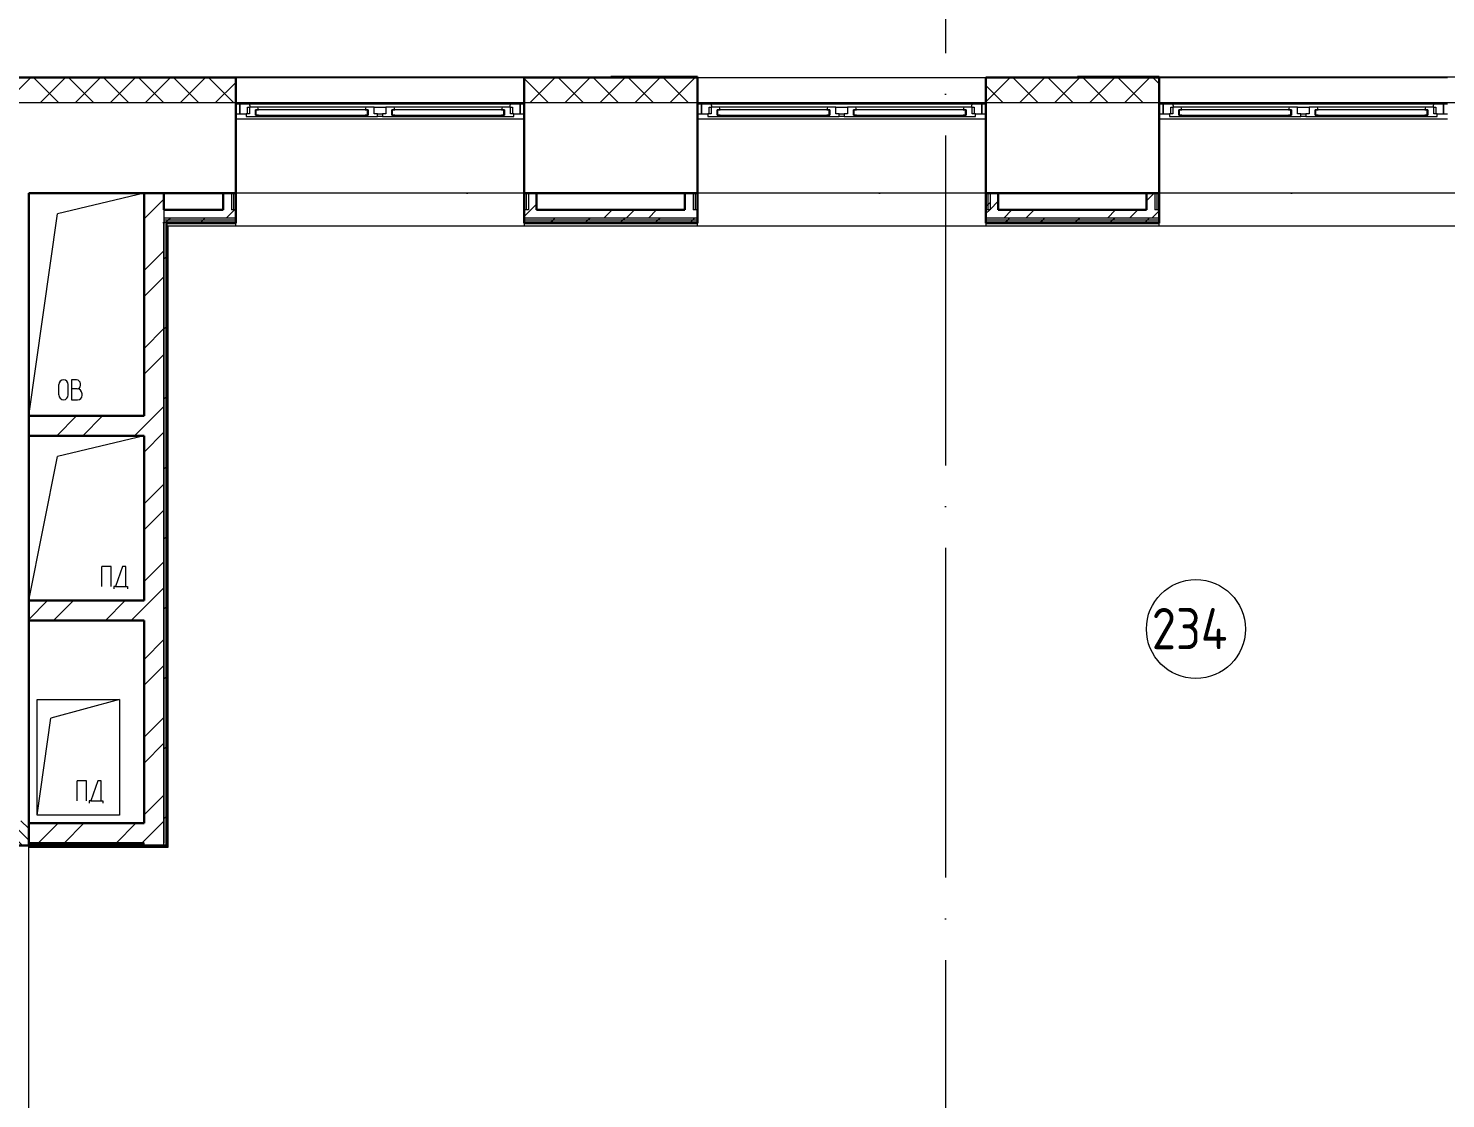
# Model space of a CAD drawing. Header units: millimetres. Extents: x -421858 to 614926, y -468665 to 141641.
# Drawn here: x 137914 to 146510, y 22873 to 29363 of the extents above; entities that cross this region are included whole.
import ezdxf

# ---------------------------------------------------------------- set-up
doc = ezdxf.new("R2010")
doc.units = ezdxf.units.MM
doc.linetypes.add('ADSK_Линия сетки', pattern=[25, 20, -2.5, 0, -2.5])
doc.linetypes.add('ADSK_Штриховая_ш2 п1_5', pattern=[4.5, 3, -1.5])
for name, color, linetype, lineweight in [('_ Окна', 7, 'Continuous', 9), ('Двери', 252, 'Continuous', 9), ('Марки помещений', 252, 'Continuous', 20), ('Ограждение', 252, 'Continuous', 9), ('Окна', 252, 'Continuous', 9), ('Оси', 252, 'Continuous', 9), ('Стены внутренние', 7, 'Continuous', 18), ('Стены наружные', 7, 'Continuous', 18), ('Стены штриховка', 252, 'Continuous', 9)]:
    doc.layers.add(name, color=color, linetype=linetype, lineweight=lineweight)
doc.styles.add('GOST Common_2', font='', dxfattribs={"width": 0.9, "height": 250})
doc.styles.get('GOST Common_2').set_extended_font_data('GOST type B')

# ---------------------------------------------------------------- blocks, each defined once
blk = doc.blocks.new('2 этаж')
at = {"layer": 'Двери', "lineweight": 18, "true_color": 0x636466}
h = blk.add_hatch(dxfattribs=at)
h.set_pattern_fill('FP_2', color=251, angle=90, style=0, pattern_type=2)
h.set_pattern_definition([(135, (137721.006, 23432.747), (-35.3553, -35.3553), [])])
h.paths.add_polyline_path([(137526, 22557.7), (137916, 22557.7), (137916, 22707.7), (137526, 22707.7), (137526, 22648)])
h.paths.add_polyline_path([(137526, 24407.7), (137916, 24407.7), (137916, 24557.7), (137526, 24557.7)])
at = {"color": 251, "lineweight": 18, "true_color": 0x636466}
for p, q in [((138616, 28362.7), (138091, 28237.7)), ((137916, 27012.7), (138091, 28237.7)), ((138098.2, 27139.9), (138098.2, 27202.5)), ((138155.6, 27139.9), (138155.6, 27202.5)), ((138205.7, 27231.2), (138175.7, 27231.2)), ((138175.7, 27231.2), (138175.7, 27111.2)), ((138209.1, 27177.8), (138175.7, 27177.8)), ((138229.1, 27197.8), (138229.1, 27207.8)), ((138175.7, 27111.2), (138212.4, 27111.2)), ((138239.1, 27137.8), (138239.1, 27147.8)), ((138616, 26892.7), (138091, 26767.7)), ((137916, 25892.7), (138091, 26767.7)), ((138416.6, 26099.2), (138359.2, 26099.2)), ((138359.2, 25979.2), (138359.2, 26099.2)), ((138416.6, 25979.2), (138416.6, 26099.2)), ((138485.4, 26099.2), (138441.7, 25979.2)), ((138505.1, 26099.2), (138485.4, 26099.2)), ((138505.1, 25979.2), (138505.1, 26099.2)), ((138431.7, 25979.2), (138431.7, 25964.2)), ((138441.7, 25979.2), (138431.7, 25979.2)), ((138441.7, 25979.2), (138505.1, 25979.2)), ((138505.1, 25979.2), (138515.1, 25979.2)), ((138515.1, 25979.2), (138515.1, 25964.2)), ((137966, 24592.7), (137966, 25292.7)), ((137966, 25292.7), (138466, 25292.7)), ((137966, 24592.7), (137966, 25292.7)), ((137966, 25292.7), (138466, 25292.7)), ((138466, 25292.7), (138049.7, 25181)), ((138466, 25292.7), (138466, 24592.7)), ((138466, 25292.7), (138466, 24592.7)), ((137966, 24592.7), (138049.7, 25181)), ((138266.6, 24799.2), (138209.2, 24799.2)), ((138209.2, 24679.2), (138209.2, 24799.2)), ((138266.6, 24679.2), (138266.6, 24799.2)), ((138335.4, 24799.2), (138291.7, 24679.2)), ((138355.1, 24799.2), (138335.4, 24799.2)), ((138355.1, 24679.2), (138355.1, 24799.2)), ((138281.7, 24679.2), (138281.7, 24664.2)), ((138291.7, 24679.2), (138281.7, 24679.2)), ((138291.7, 24679.2), (138355.1, 24679.2)), ((138355.1, 24679.2), (138365.1, 24679.2)), ((138365.1, 24679.2), (138365.1, 24664.2)), ((138466, 24592.7), (137966, 24592.7)), ((138466, 24592.7), (137966, 24592.7))]:
    blk.add_line(p, q, dxfattribs=at)
for centre, radius, start, end in [((138126.9, 27202.5), 28.7, 0, 180), ((138205.7, 27207.8), 23.3, 0, 90), ((138209.1, 27197.8), 20, 270, 0), ((138209.1, 27147.8), 30, 0, 90), ((138126.9, 27139.9), 28.7, 180, 0), ((138212.4, 27137.8), 26.7, 270, 0)]:
    blk.add_arc(centre, radius, start, end, dxfattribs=at)
at = {"layer": '_ Окна', "color": 251, "true_color": 0x636466}
for p, q in [((139196, 28902.7), (139171, 28902.7)), ((139196, 28844.7), (139196, 28902.7)), ((140921, 28902.7), (140896, 28902.7)), ((140896, 28902.7), (140896, 28844.7)), ((141996, 28902.7), (141971, 28902.7)), ((141996, 28844.7), (141996, 28902.7)), ((143721, 28902.7), (143696, 28902.7)), ((143696, 28902.7), (143696, 28844.7)), ((144796, 28902.7), (144771, 28902.7)), ((144796, 28844.7), (144796, 28902.7)), ((146521, 28902.7), (146496, 28902.7)), ((146496, 28902.7), (146496, 28844.7)), ((139171, 28844.7), (139196, 28844.7)), ((139294, 28868.7), (139291, 28868.7)), ((139291, 28868.7), (139291, 28836.7)), ((139291, 28836.7), (139294, 28836.7)), ((139971, 28868.7), (139294, 28868.7)), ((139294, 28868.7), (139294, 28836.7)), ((139294, 28836.7), (139294, 28868.7)), ((139294, 28836.7), (139971, 28836.7)), ((139971, 28836.7), (139971, 28868.7)), ((139971, 28868.7), (139971, 28836.7)), ((139974, 28868.7), (139971, 28868.7)), ((139971, 28836.7), (139974, 28836.7)), ((139974, 28836.7), (139974, 28868.7)), ((140121, 28868.7), (140118, 28868.7)), ((140118, 28868.7), (140118, 28836.7)), ((140118, 28836.7), (140121, 28836.7)), ((140798, 28868.7), (140121, 28868.7)), ((140121, 28868.7), (140121, 28836.7)), ((140121, 28836.7), (140121, 28868.7)), ((140121, 28836.7), (140798, 28836.7)), ((140798, 28836.7), (140798, 28868.7)), ((140798, 28868.7), (140798, 28836.7)), ((140801, 28868.7), (140798, 28868.7)), ((140798, 28836.7), (140801, 28836.7)), ((140801, 28836.7), (140801, 28868.7)), ((140896, 28844.7), (140921, 28844.7)), ((141971, 28844.7), (141996, 28844.7)), ((142094, 28868.7), (142091, 28868.7)), ((142091, 28868.7), (142091, 28836.7)), ((142091, 28836.7), (142094, 28836.7)), ((142771, 28868.7), (142094, 28868.7)), ((142094, 28868.7), (142094, 28836.7)), ((142094, 28836.7), (142094, 28868.7)), ((142094, 28836.7), (142771, 28836.7)), ((142771, 28836.7), (142771, 28868.7)), ((142771, 28868.7), (142771, 28836.7)), ((142774, 28868.7), (142771, 28868.7)), ((142771, 28836.7), (142774, 28836.7)), ((142774, 28836.7), (142774, 28868.7)), ((142921, 28868.7), (142918, 28868.7)), ((142918, 28868.7), (142918, 28836.7)), ((142918, 28836.7), (142921, 28836.7)), ((143598, 28868.7), (142921, 28868.7)), ((142921, 28868.7), (142921, 28836.7)), ((142921, 28836.7), (142921, 28868.7)), ((142921, 28836.7), (143598, 28836.7)), ((143598, 28836.7), (143598, 28868.7)), ((143598, 28868.7), (143598, 28836.7)), ((143601, 28868.7), (143598, 28868.7)), ((143598, 28836.7), (143601, 28836.7)), ((143601, 28836.7), (143601, 28868.7)), ((143696, 28844.7), (143721, 28844.7)), ((144771, 28844.7), (144796, 28844.7)), ((144894, 28868.7), (144891, 28868.7)), ((144891, 28868.7), (144891, 28836.7)), ((144891, 28836.7), (144894, 28836.7)), ((145571, 28868.7), (144894, 28868.7)), ((144894, 28868.7), (144894, 28836.7)), ((144894, 28836.7), (144894, 28868.7)), ((144894, 28836.7), (145571, 28836.7)), ((145571, 28836.7), (145571, 28868.7)), ((145571, 28868.7), (145571, 28836.7)), ((145574, 28868.7), (145571, 28868.7)), ((145571, 28836.7), (145574, 28836.7)), ((145574, 28836.7), (145574, 28868.7)), ((145721, 28868.7), (145718, 28868.7)), ((145718, 28868.7), (145718, 28836.7)), ((145718, 28836.7), (145721, 28836.7)), ((146398, 28868.7), (145721, 28868.7)), ((145721, 28868.7), (145721, 28836.7)), ((145721, 28836.7), (145721, 28868.7)), ((145721, 28836.7), (146398, 28836.7)), ((146398, 28836.7), (146398, 28868.7)), ((146398, 28868.7), (146398, 28836.7)), ((146401, 28868.7), (146398, 28868.7)), ((146398, 28836.7), (146401, 28836.7)), ((146401, 28836.7), (146401, 28868.7)), ((146496, 28844.7), (146521, 28844.7))]:
    blk.add_line(p, q, dxfattribs=at)
at = {"layer": '_ Окна', "color": 251, "lineweight": 18, "true_color": 0x636466}
for p, q in [((139255.5, 28902.7), (139196, 28902.7)), ((139196, 28902.7), (139196, 28844.7)), ((139242, 28844.7), (139242, 28885.7)), ((139242, 28885.7), (139254, 28885.7)), ((139254, 28885.7), (139254, 28844.7)), ((139304.5, 28885.7), (139254, 28885.7)), ((139260, 28885.7), (139255.5, 28902.7)), ((139309, 28868.7), (139304.5, 28885.7)), ((139960.6, 28885.7), (139956, 28868.7)), ((140011, 28885.7), (139960.6, 28885.7)), ((140011, 28844.7), (140011, 28885.7)), ((140081, 28885.7), (140081, 28844.7)), ((140131.5, 28885.7), (140081, 28885.7)), ((140136, 28868.7), (140131.5, 28885.7)), ((140787.6, 28885.7), (140783, 28868.7)), ((140838, 28885.7), (140787.6, 28885.7)), ((140836.6, 28902.7), (140832, 28885.7)), ((140896, 28902.7), (140836.6, 28902.7)), ((140838, 28844.7), (140838, 28885.7)), ((140838, 28885.7), (140850, 28885.7)), ((140850, 28885.7), (140850, 28844.7)), ((140896, 28844.7), (140896, 28902.7)), ((142055.5, 28902.7), (141996, 28902.7)), ((141996, 28902.7), (141996, 28844.7)), ((142042, 28844.7), (142042, 28885.7)), ((142042, 28885.7), (142054, 28885.7)), ((142054, 28885.7), (142054, 28844.7)), ((142104.5, 28885.7), (142054, 28885.7)), ((142060, 28885.7), (142055.5, 28902.7)), ((142109, 28868.7), (142104.5, 28885.7)), ((142760.6, 28885.7), (142756, 28868.7)), ((142811, 28885.7), (142760.6, 28885.7)), ((142811, 28844.7), (142811, 28885.7)), ((142881, 28885.7), (142881, 28844.7)), ((142931.5, 28885.7), (142881, 28885.7)), ((142936, 28868.7), (142931.5, 28885.7)), ((143587.6, 28885.7), (143583, 28868.7)), ((143638, 28885.7), (143587.6, 28885.7)), ((143636.6, 28902.7), (143632, 28885.7)), ((143696, 28902.7), (143636.6, 28902.7)), ((143638, 28844.7), (143638, 28885.7)), ((143638, 28885.7), (143650, 28885.7)), ((143650, 28885.7), (143650, 28844.7)), ((143696, 28844.7), (143696, 28902.7)), ((144855.5, 28902.7), (144796, 28902.7)), ((144796, 28902.7), (144796, 28844.7)), ((144842, 28844.7), (144842, 28885.7)), ((144842, 28885.7), (144854, 28885.7)), ((144854, 28885.7), (144854, 28844.7)), ((144904.5, 28885.7), (144854, 28885.7)), ((144860, 28885.7), (144855.5, 28902.7)), ((144909, 28868.7), (144904.5, 28885.7)), ((145560.6, 28885.7), (145556, 28868.7)), ((145611, 28885.7), (145560.6, 28885.7)), ((145611, 28844.7), (145611, 28885.7)), ((145681, 28885.7), (145681, 28844.7)), ((145731.5, 28885.7), (145681, 28885.7)), ((145736, 28868.7), (145731.5, 28885.7)), ((146387.6, 28885.7), (146383, 28868.7)), ((146438, 28885.7), (146387.6, 28885.7)), ((146436.6, 28902.7), (146432, 28885.7)), ((146496, 28902.7), (146436.6, 28902.7)), ((146438, 28844.7), (146438, 28885.7)), ((146438, 28885.7), (146450, 28885.7)), ((146450, 28885.7), (146450, 28844.7)), ((146496, 28844.7), (146496, 28902.7)), ((139196, 28844.7), (139234, 28844.7)), ((139254, 28844.7), (139234, 28844.7)), ((139234, 28844.7), (139234, 28827.7)), ((139234, 28827.7), (139290, 28827.7)), ((139290, 28827.7), (139291, 28828.7)), ((139291, 28836.7), (139291, 28868.7)), ((139291, 28868.7), (139309, 28868.7)), ((139309, 28836.7), (139291, 28836.7)), ((139291, 28828.7), (139292, 28827.7)), ((139292, 28827.7), (139306.6, 28827.7)), ((139306.6, 28827.7), (139309, 28836.7)), ((139956, 28868.7), (139974, 28868.7)), ((139974, 28836.7), (139956, 28836.7)), ((139956, 28836.7), (139958.4, 28827.7)), ((139958.4, 28827.7), (139973, 28827.7)), ((139973, 28827.7), (139974, 28828.7)), ((139974, 28868.7), (139974, 28836.7)), ((139974, 28828.7), (139975, 28827.7)), ((139975, 28827.7), (140031, 28827.7)), ((140031, 28844.7), (140011, 28844.7)), ((140031, 28827.7), (140031, 28844.7)), ((140081, 28844.7), (140061, 28844.7)), ((140061, 28844.7), (140061, 28827.7)), ((140061, 28827.7), (140117, 28827.7)), ((140117, 28827.7), (140118, 28828.7)), ((140118, 28836.7), (140118, 28868.7)), ((140118, 28868.7), (140136, 28868.7)), ((140136, 28836.7), (140118, 28836.7)), ((140118, 28828.7), (140119, 28827.7)), ((140119, 28827.7), (140133.6, 28827.7)), ((140133.6, 28827.7), (140136, 28836.7)), ((140783, 28868.7), (140801, 28868.7)), ((140801, 28836.7), (140783, 28836.7)), ((140783, 28836.7), (140785.4, 28827.7)), ((140785.4, 28827.7), (140800, 28827.7)), ((140800, 28827.7), (140801, 28828.7)), ((140801, 28868.7), (140801, 28836.7)), ((140801, 28828.7), (140802, 28827.7)), ((140802, 28827.7), (140858, 28827.7)), ((140858, 28844.7), (140838, 28844.7)), ((140858, 28827.7), (140858, 28844.7)), ((140858, 28844.7), (140896, 28844.7)), ((141996, 28844.7), (142034, 28844.7)), ((142054, 28844.7), (142034, 28844.7)), ((142034, 28844.7), (142034, 28827.7)), ((142034, 28827.7), (142090, 28827.7)), ((142090, 28827.7), (142091, 28828.7)), ((142091, 28836.7), (142091, 28868.7)), ((142091, 28868.7), (142109, 28868.7)), ((142109, 28836.7), (142091, 28836.7)), ((142091, 28828.7), (142092, 28827.7)), ((142092, 28827.7), (142106.6, 28827.7)), ((142106.6, 28827.7), (142109, 28836.7)), ((142756, 28868.7), (142774, 28868.7)), ((142774, 28836.7), (142756, 28836.7)), ((142756, 28836.7), (142758.4, 28827.7)), ((142758.4, 28827.7), (142773, 28827.7)), ((142773, 28827.7), (142774, 28828.7)), ((142774, 28868.7), (142774, 28836.7)), ((142774, 28828.7), (142775, 28827.7)), ((142775, 28827.7), (142831, 28827.7)), ((142831, 28844.7), (142811, 28844.7)), ((142831, 28827.7), (142831, 28844.7)), ((142881, 28844.7), (142861, 28844.7)), ((142861, 28844.7), (142861, 28827.7)), ((142861, 28827.7), (142917, 28827.7)), ((142917, 28827.7), (142918, 28828.7)), ((142918, 28836.7), (142918, 28868.7)), ((142918, 28868.7), (142936, 28868.7)), ((142936, 28836.7), (142918, 28836.7)), ((142918, 28828.7), (142919, 28827.7)), ((142919, 28827.7), (142933.6, 28827.7)), ((142933.6, 28827.7), (142936, 28836.7)), ((143583, 28868.7), (143601, 28868.7)), ((143601, 28836.7), (143583, 28836.7)), ((143583, 28836.7), (143585.4, 28827.7)), ((143585.4, 28827.7), (143600, 28827.7)), ((143600, 28827.7), (143601, 28828.7)), ((143601, 28868.7), (143601, 28836.7)), ((143601, 28828.7), (143602, 28827.7)), ((143602, 28827.7), (143658, 28827.7)), ((143658, 28844.7), (143638, 28844.7)), ((143658, 28827.7), (143658, 28844.7)), ((143658, 28844.7), (143696, 28844.7)), ((144796, 28844.7), (144834, 28844.7)), ((144854, 28844.7), (144834, 28844.7)), ((144834, 28844.7), (144834, 28827.7)), ((144834, 28827.7), (144890, 28827.7)), ((144890, 28827.7), (144891, 28828.7)), ((144891, 28836.7), (144891, 28868.7)), ((144891, 28868.7), (144909, 28868.7)), ((144909, 28836.7), (144891, 28836.7)), ((144891, 28828.7), (144892, 28827.7)), ((144892, 28827.7), (144906.6, 28827.7)), ((144906.6, 28827.7), (144909, 28836.7)), ((145556, 28868.7), (145574, 28868.7)), ((145574, 28836.7), (145556, 28836.7)), ((145556, 28836.7), (145558.4, 28827.7)), ((145558.4, 28827.7), (145573, 28827.7)), ((145573, 28827.7), (145574, 28828.7)), ((145574, 28868.7), (145574, 28836.7)), ((145574, 28828.7), (145575, 28827.7)), ((145575, 28827.7), (145631, 28827.7)), ((145631, 28844.7), (145611, 28844.7)), ((145631, 28827.7), (145631, 28844.7)), ((145681, 28844.7), (145661, 28844.7)), ((145661, 28844.7), (145661, 28827.7)), ((145661, 28827.7), (145717, 28827.7)), ((145717, 28827.7), (145718, 28828.7)), ((145718, 28836.7), (145718, 28868.7)), ((145718, 28868.7), (145736, 28868.7)), ((145736, 28836.7), (145718, 28836.7)), ((145718, 28828.7), (145719, 28827.7)), ((145719, 28827.7), (145733.6, 28827.7)), ((145733.6, 28827.7), (145736, 28836.7)), ((146383, 28868.7), (146401, 28868.7)), ((146401, 28836.7), (146383, 28836.7)), ((146383, 28836.7), (146385.4, 28827.7)), ((146385.4, 28827.7), (146400, 28827.7)), ((146400, 28827.7), (146401, 28828.7)), ((146401, 28868.7), (146401, 28836.7)), ((146401, 28828.7), (146402, 28827.7)), ((146402, 28827.7), (146458, 28827.7)), ((146458, 28844.7), (146438, 28844.7)), ((146458, 28827.7), (146458, 28844.7)), ((146458, 28844.7), (146496, 28844.7))]:
    blk.add_line(p, q, dxfattribs=at)
at = {"layer": 'Двери', "color": 251, "linetype": 'ADSK_Штриховая_ш2 п1_5', "true_color": 0x636466}
for p, q in [((137916, 24407.7), (137916, 24557.7)), ((137526, 24407.7), (137916, 24407.7))]:
    blk.add_line(p, q, dxfattribs=at)
at = {"layer": 'Марки помещений', "color": 251, "true_color": 0x636466}
blk.add_circle((144994.7, 25720.6), 300, dxfattribs=at)
at = {"layer": 'Ограждение', "color": 251, "true_color": 0x636466}
for p, q in [((140921, 28812.7), (139171, 28812.7)), ((143721, 28812.7), (141971, 28812.7)), ((146521, 28812.7), (144771, 28812.7)), ((140921, 28362.7), (139171, 28362.7)), ((143721, 28362.7), (141971, 28362.7)), ((146521, 28362.7), (144771, 28362.7)), ((158366, 28162.7), (138751, 28162.7)), ((138761, 24397.7), (138761, 28162.7)), ((139171, 28162.7), (139171, 28182.7)), ((140921, 28162.7), (139171, 28162.7)), ((140921, 28182.7), (140921, 28162.7)), ((141971, 28162.7), (141971, 28182.7)), ((143721, 28162.7), (141971, 28162.7)), ((143721, 28182.7), (143721, 28162.7)), ((144771, 28162.7), (144771, 28182.7)), ((146521, 28162.7), (144771, 28162.7)), ((137916, 24397.7), (137916, 24407.7)), ((137916, 24407.7), (137916, 24397.7)), ((137916, 24397.7), (138761, 24397.7)), ((138761, 24397.7), (138751, 24407.7))]:
    blk.add_line(p, q, dxfattribs=at)
at = {"layer": 'Окна', "color": 251, "true_color": 0x636466}
for p, q in [((140836.6, 28902.7), (139255.5, 28902.7)), ((139960.6, 28885.7), (139304.5, 28885.7)), ((140011, 28885.7), (140081, 28885.7)), ((140787.6, 28885.7), (140131.5, 28885.7)), ((143636.6, 28902.7), (142055.5, 28902.7)), ((142760.6, 28885.7), (142104.5, 28885.7)), ((142811, 28885.7), (142881, 28885.7)), ((143587.6, 28885.7), (142931.5, 28885.7)), ((146436.6, 28902.7), (144855.5, 28902.7)), ((145560.6, 28885.7), (144904.5, 28885.7)), ((145611, 28885.7), (145681, 28885.7)), ((146387.6, 28885.7), (145731.5, 28885.7)), ((139290, 28827.7), (139292, 28827.7)), ((139306.6, 28827.7), (139958.4, 28827.7)), ((139973, 28827.7), (139975, 28827.7)), ((140031, 28844.7), (140061, 28844.7)), ((140061, 28827.7), (140031, 28827.7)), ((140117, 28827.7), (140119, 28827.7)), ((140133.6, 28827.7), (140785.4, 28827.7)), ((140800, 28827.7), (140802, 28827.7)), ((142090, 28827.7), (142092, 28827.7)), ((142106.6, 28827.7), (142758.4, 28827.7)), ((142773, 28827.7), (142775, 28827.7)), ((142831, 28844.7), (142861, 28844.7)), ((142861, 28827.7), (142831, 28827.7)), ((142917, 28827.7), (142919, 28827.7)), ((142933.6, 28827.7), (143585.4, 28827.7)), ((143600, 28827.7), (143602, 28827.7)), ((144890, 28827.7), (144892, 28827.7)), ((144906.6, 28827.7), (145558.4, 28827.7)), ((145573, 28827.7), (145575, 28827.7)), ((145631, 28844.7), (145661, 28844.7)), ((145661, 28827.7), (145631, 28827.7)), ((145717, 28827.7), (145719, 28827.7)), ((145733.6, 28827.7), (146385.4, 28827.7)), ((146400, 28827.7), (146402, 28827.7))]:
    blk.add_line(p, q, dxfattribs=at)
at = {"layer": 'Оси', "color": 251, "linetype": 'ADSK_Линия сетки', "ltscale": 100, "true_color": 0x636466}
for p, q in [((143476, 33713.4), (143476, -30993.4)), ((165326, 28362.7), (93603.7, 28362.7))]:
    blk.add_line(p, q, dxfattribs=at)
at = {"layer": 'Стены внутренние', "color": 251, "lineweight": 30, "true_color": 0x636466}
for p, q in [((136816.1, 29064.7), (139171, 29064.7)), ((139171, 28362.7), (139171, 29064.7)), ((140921, 28362.7), (140921, 29064.7)), ((140921, 29064.7), (141971, 29064.7)), ((141971, 28362.7), (141971, 29064.7)), ((143721, 28362.7), (143721, 29064.7)), ((143721, 29064.7), (144771, 29064.7)), ((144771, 28362.7), (144771, 29064.7)), ((137916, 28362.7), (137916, 27012.7)), ((138616, 28362.7), (137916, 28362.7)), ((139096, 28362.7), (138736, 28362.7)), ((141896, 28362.7), (140996, 28362.7)), ((144696, 28362.7), (143796, 28362.7)), ((137916, 26892.7), (137916, 25892.7)), ((137916, 25772.7), (137916, 24542.7)), ((137916, 24407.7), (137526, 24407.7))]:
    blk.add_line(p, q, dxfattribs=at)
at = {"layer": 'Стены внутренние', "color": 251, "linetype": 'Continuous', "lineweight": 9, "true_color": 0x636466}
for p, q in [((137775.6, 28912.7), (137925.6, 29062.7)), ((137931.6, 29062.7), (137930.4, 29064.7)), ((138097.3, 28912.7), (137947.3, 29062.7)), ((137987.7, 28912.7), (138137.7, 29062.7)), ((138309.4, 28912.7), (138159.4, 29062.7)), ((138199.9, 28912.7), (138349.9, 29062.7)), ((138521.5, 28912.7), (138371.5, 29062.7)), ((138412, 28912.7), (138562, 29062.7)), ((138733.7, 28912.7), (138583.7, 29062.7)), ((138624.1, 28912.7), (138774.1, 29062.7)), ((138945.8, 28912.7), (138795.8, 29062.7)), ((138836.3, 28912.7), (138986.3, 29062.7)), ((139157.9, 28912.7), (139007.9, 29062.7)), ((139104.7, 29062.7), (139104.3, 29063.4)), ((141067.1, 28912.7), (140923, 29056.8)), ((140957.6, 28912.7), (141107.6, 29062.7)), ((141125.1, 29064.7), (141123.9, 29062.7)), ((141279.2, 28912.7), (141129.2, 29062.7)), ((141169.7, 28912.7), (141319.7, 29062.7)), ((141491.4, 28912.7), (141341.4, 29062.7)), ((141381.8, 28912.7), (141531.8, 29062.7)), ((141703.5, 28912.7), (141553.5, 29062.7)), ((141594, 28912.7), (141744, 29062.7)), ((141915.6, 28912.7), (141765.6, 29062.7)), ((141803, 29062.7), (141801.9, 29064.7)), ((141806.1, 28912.7), (141956.1, 29062.7)), ((143721, 28918.5), (143865.3, 29062.7)), ((144037, 28912.7), (143887, 29062.7)), ((143927.4, 28912.7), (144077.4, 29062.7)), ((143940.7, 29064.7), (143939.5, 29062.7)), ((144249.1, 28912.7), (144099.1, 29062.7)), ((144139.6, 28912.7), (144289.6, 29062.7)), ((144175.3, 29064.7), (144174.2, 29062.7)), ((144461.2, 28912.7), (144311.2, 29062.7)), ((144351.7, 28912.7), (144501.7, 29062.7)), ((144673.3, 28912.7), (144523.3, 29062.7)), ((144563.8, 28912.7), (144713.8, 29062.7)), ((144618.7, 29062.7), (144617.5, 29064.7)), ((144769, 29029.2), (144735.5, 29062.7)), ((139048.4, 28912.7), (139169, 29033.4)), ((140921, 29034.5), (140923, 29034.5)), ((143824.8, 28912.7), (143723, 29014.6))]:
    blk.add_line(p, q, dxfattribs=at)
at = {"layer": 'Стены внутренние', "color": 251, "true_color": 0x636466}
for p, q in [((139171, 29064.7), (140921, 29064.7)), ((141971, 29064.7), (143721, 29064.7)), ((144771, 29064.7), (146521, 29064.7)), ((137721, 28912.7), (161826, 28912.7)), ((137916, 19402.7), (137916, 24407.7))]:
    blk.add_line(p, q, dxfattribs=at)
at = {"layer": 'Стены наружные', "color": 251, "true_color": 0x636466}
for p, q in [((138666, 29069.7), (141428.3, 29069.7)), ((138666, 29069.7), (138666, 29064.7)), ((141428.3, 29064.7), (141428.3, 29069.7)), ((144771, 29069.7), (147036, 29069.7))]:
    blk.add_line(p, q, dxfattribs=at)
at = {"layer": 'Стены наружные', "color": 251, "lineweight": 30, "true_color": 0x636466}
for p, q in [((141446, 29069.7), (141971, 29069.7)), ((141446, 29069.7), (141446, 29064.7)), ((141971, 29069.7), (141971, 29064.7)), ((144771, 29069.7), (144276, 29069.7)), ((144276, 29069.7), (144276, 29064.7)), ((144771, 29069.7), (144771, 29064.7)), ((138616, 27012.7), (138616, 28362.7)), ((138736, 28362.7), (138616, 28362.7)), ((138736, 28362.7), (138736, 28262.7)), ((139096, 28262.7), (139096, 28362.7)), ((139171, 28362.7), (139096, 28362.7)), ((139171, 28362.7), (139171, 28187.7)), ((140921, 28187.7), (140921, 28362.7)), ((140996, 28362.7), (140921, 28362.7)), ((140996, 28362.7), (140996, 28262.7)), ((141896, 28262.7), (141896, 28362.7)), ((141971, 28362.7), (141896, 28362.7)), ((141971, 28362.7), (141971, 28187.7)), ((143721, 28187.7), (143721, 28362.7)), ((143796, 28362.7), (143721, 28362.7)), ((143796, 28362.7), (143796, 28262.7)), ((144696, 28262.7), (144696, 28362.7)), ((144771, 28362.7), (144696, 28362.7)), ((144771, 28362.7), (144771, 28187.7)), ((138736, 28262.7), (139096, 28262.7)), ((140996, 28262.7), (141896, 28262.7)), ((143796, 28262.7), (144696, 28262.7)), ((138736, 28187.7), (138736, 28182.7)), ((138736, 28182.7), (138736, 28187.7)), ((138751, 28182.7), (139171, 28182.7)), ((138751, 28182.7), (138751, 24407.7)), ((139171, 28182.7), (139171, 28187.7)), ((140921, 28182.7), (140921, 28187.7)), ((140921, 28182.7), (141971, 28182.7)), ((141971, 28182.7), (141971, 28187.7)), ((143721, 28182.7), (143721, 28187.7)), ((143721, 28182.7), (144771, 28182.7)), ((144771, 28182.7), (144771, 28187.7)), ((137916, 27012.7), (138616, 27012.7)), ((137916, 27012.7), (137916, 26892.7)), ((138616, 26892.7), (137916, 26892.7)), ((138616, 25892.7), (138616, 26892.7)), ((137916, 25892.7), (138616, 25892.7)), ((137916, 25892.7), (137916, 25772.7)), ((138616, 25772.7), (137916, 25772.7)), ((138616, 24542.7), (138616, 25772.7)), ((137916, 24542.7), (138616, 24542.7)), ((137916, 24407.7), (137916, 24542.7)), ((138616, 24422.7), (137916, 24422.7)), ((138751, 24407.7), (137916, 24407.7))]:
    blk.add_line(p, q, dxfattribs=at)
at = {"layer": 'Стены наружные', "color": 251, "linetype": 'Continuous', "lineweight": 9, "true_color": 0x636466}
for p, q in [((141801.9, 29064.7), (141799, 29069.7)), ((144617.5, 29064.7), (144614.6, 29069.7)), ((138616, 28208.1), (138736, 28328.1)), ((140960.8, 28262.7), (140996, 28297.9)), ((143721, 28282.1), (143733.5, 28294.6)), ((143733.5, 28294.6), (143746, 28307.1)), ((143746, 28264.5), (143796, 28314.5)), ((144696, 28316.3), (144742.5, 28362.7)), ((138747.7, 28187.7), (138760.2, 28200.2)), ((138760.2, 28200.2), (138772.7, 28212.7)), ((138959.8, 28187.7), (138972.3, 28200.2)), ((138972.3, 28200.2), (138984.8, 28212.7)), ((139114.3, 28212.7), (139164.3, 28262.7)), ((140921, 28222.9), (140960.8, 28262.7)), ((140944, 28262.7), (140946, 28264.8)), ((141081.1, 28187.7), (141093.6, 28200.2)), ((141093.6, 28200.2), (141106.1, 28212.7)), ((141293.2, 28187.7), (141305.7, 28200.2)), ((141305.7, 28200.2), (141318.2, 28212.7)), ((141404.3, 28212.7), (141454.3, 28262.7)), ((141505.4, 28187.7), (141517.9, 28200.2)), ((141517.9, 28200.2), (141530.4, 28212.7)), ((141539.2, 28212.7), (141589.2, 28262.7)), ((141674.1, 28212.7), (141724.1, 28262.7)), ((141717.5, 28187.7), (141730, 28200.2)), ((141730, 28200.2), (141742.5, 28212.7)), ((141929.6, 28187.7), (141942.1, 28200.2)), ((141942.1, 28200.2), (141954.6, 28212.7)), ((143721, 28239.5), (143744.2, 28262.7)), ((143829.2, 28212.7), (143879.2, 28262.7)), ((143838.8, 28187.7), (143851.3, 28200.2)), ((143851.3, 28200.2), (143863.8, 28212.7)), ((143964.1, 28212.7), (144014.1, 28262.7)), ((144051, 28187.7), (144063.5, 28200.2)), ((144063.5, 28200.2), (144076, 28212.7)), ((144263.1, 28187.7), (144275.6, 28200.2)), ((144275.6, 28200.2), (144288.1, 28212.7)), ((144457.6, 28212.7), (144507.6, 28262.7)), ((144475.2, 28187.7), (144487.7, 28200.2)), ((144487.7, 28200.2), (144500.2, 28212.7)), ((144592.5, 28212.7), (144642.5, 28262.7)), ((144687.3, 28187.7), (144699.8, 28200.2)), ((144699.8, 28200.2), (144712.3, 28212.7)), ((144727.4, 28212.7), (144771, 28256.3)), ((144762.3, 28262.7), (144771, 28271.4)), ((138954.8, 28182.7), (138959.8, 28187.7)), ((141076.1, 28182.7), (141081.1, 28187.7)), ((141500.4, 28182.7), (141505.4, 28187.7)), ((141924.6, 28182.7), (141929.6, 28187.7)), ((144046, 28182.7), (144051, 28187.7)), ((144470.2, 28182.7), (144475.2, 28187.7)), ((138616, 27893.8), (138736, 28013.8)), ((138736, 27964), (138751, 27979)), ((138616, 27736.7), (138736, 27856.7)), ((138616, 27422.4), (138736, 27542.4)), ((138736, 27539.7), (138751, 27554.7)), ((138616, 27265.2), (138736, 27385.2)), ((138736, 27115.4), (138751, 27130.4)), ((138086.4, 26892.7), (138206.4, 27012.7)), ((138243.6, 26892.7), (138363.6, 27012.7)), ((138616, 26950.9), (138736, 27070.9)), ((138557.9, 26892.7), (138616, 26950.9)), ((138616, 26793.7), (138736, 26913.7)), ((138736, 26691.2), (138751, 26706.2)), ((138616, 26479.4), (138736, 26599.4)), ((138616, 26322.3), (138736, 26442.3)), ((138736, 26266.9), (138751, 26281.9)), ((138616, 26008), (138736, 26128)), ((138616, 25850.8), (138736, 25970.8)), ((137916, 25779.4), (138029.3, 25892.7)), ((138066.5, 25772.7), (138186.5, 25892.7)), ((138380.8, 25772.7), (138500.8, 25892.7)), ((138537.9, 25772.7), (138616, 25850.8)), ((138736, 25842.6), (138751, 25857.6)), ((138616, 25536.5), (138736, 25656.5)), ((138616, 25379.3), (138736, 25499.3)), ((138736, 25418.4), (138751, 25433.4)), ((138616, 25065), (138736, 25185)), ((138616, 24907.9), (138736, 25027.9)), ((138736, 24994.1), (138751, 25009.1)), ((138616, 24593.6), (138736, 24713.6)), ((138736, 24569.9), (138751, 24584.9)), ((137973.7, 24422.7), (138093.7, 24542.7)), ((138130.9, 24422.7), (138250.9, 24542.7)), ((138445.2, 24422.7), (138565.2, 24542.7)), ((138616, 24436.4), (138736, 24556.4)), ((138149.6, 24407.7), (138164.6, 24422.7)), ((138573.9, 24407.7), (138588.9, 24422.7)), ((138602.3, 24422.7), (138616, 24436.4))]:
    blk.add_line(p, q, dxfattribs=at)
at = {"layer": 'Стены штриховка', "color": 251, "true_color": 0x636466}
for p, q in [((137478, 29062.7), (139169, 29062.7)), ((139169, 29062.7), (139169, 28988.7)), ((140923, 28988.7), (140923, 29062.7)), ((140923, 29062.7), (141969, 29062.7)), ((141969, 29062.7), (141969, 28988.7)), ((143723, 28988.7), (143723, 29062.7)), ((143723, 29062.7), (144769, 29062.7)), ((144769, 29062.7), (144769, 28988.7)), ((139169, 28988.7), (139171, 28988.7)), ((140921, 28988.7), (140923, 28988.7)), ((141969, 28988.7), (141971, 28988.7)), ((143721, 28988.7), (143723, 28988.7)), ((144769, 28988.7), (144771, 28988.7)), ((139146, 28362.7), (139146, 28262.7)), ((139158.5, 28362.7), (139158.5, 28262.7)), ((140933.5, 28362.7), (140933.5, 28262.7)), ((140946, 28362.7), (140946, 28262.7)), ((141946, 28362.7), (141946, 28262.7)), ((141958.5, 28362.7), (141958.5, 28262.7)), ((143733.5, 28362.7), (143733.5, 28262.7)), ((143746, 28362.7), (143746, 28262.7)), ((144746, 28362.7), (144746, 28262.7)), ((144758.5, 28362.7), (144758.5, 28262.7)), ((138736, 28262.7), (138736, 28187.7)), ((139171, 28212.7), (138736, 28212.7)), ((139171, 28200.2), (138736, 28200.2)), ((139171, 28262.7), (139146, 28262.7)), ((140946, 28262.7), (140921, 28262.7)), ((141971, 28212.7), (140921, 28212.7)), ((141971, 28200.2), (140921, 28200.2)), ((141971, 28262.7), (141946, 28262.7)), ((143746, 28262.7), (143721, 28262.7)), ((144771, 28212.7), (143721, 28212.7)), ((144771, 28200.2), (143721, 28200.2)), ((144771, 28262.7), (144746, 28262.7)), ((139171, 28187.7), (138736, 28187.7)), ((138736, 28187.7), (139171, 28187.7)), ((138736, 24407.7), (138736, 28182.7)), ((138736, 28182.7), (138736, 24422.7)), ((141971, 28187.7), (140921, 28187.7)), ((140921, 28187.7), (141971, 28187.7)), ((144771, 28187.7), (143721, 28187.7)), ((143721, 28187.7), (144771, 28187.7)), ((138616, 24407.7), (138616, 24422.7))]:
    blk.add_line(p, q, dxfattribs=at)
at = {"layer": 'Марки помещений', "color": 251, "true_color": 0x636466, "style": 'GOST Common_2', "width": 0.9}
blk.add_text('234', height=250, dxfattribs=at).set_placement((144727.4, 25598.3))

msp = doc.modelspace()

# ---------------------------------------------------------------- block references
msp.add_blockref('2 этаж', (0, 0))

doc.saveas('drawing.dxf')
